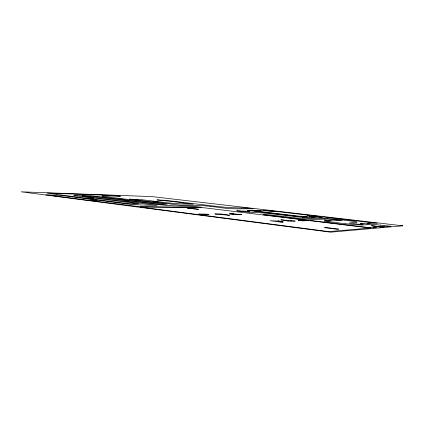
<?xml version="1.0" encoding="UTF-8"?>
<svg xmlns="http://www.w3.org/2000/svg" width="424" height="424" viewBox="0 0 424 424"><rect width="100%" height="100%" fill="white"/><g stroke="black" fill="none" stroke-linecap="round" stroke-linejoin="round"><path stroke-width="0.64" d="M238.792 214.56L241.738 214.677L230.137 213.479M290.673 220.57C302.354 221.333 288.537 221.561 286.364 220.724M233.635 214.364L229.373 213.876L233.619 213.903L230.158 213.505M229.395 215.281L214.841 213.972L220.856 213.945L229.395 215.27M286.364 220.713L288.495 220.74L280.895 219.828L291.081 220.655L290.716 220.597M278.377 220.973L283.115 221.519L279.093 221.593L283.153 222.091L280.794 222.112L270.062 220.74L278.785 221.058L278.409 220.999M97.022 200.647L89.824 200.478L138.553 206.578L201.893 207.331L193.577 206.313L174.895 205.841A13.669 0.684 4.9 0 1 156.196 204.331L93.582 196.524L89.597 196.397M93.953 200.303L97.027 200.637M93.609 198.522L86.793 198.331L129.68 203.843L138.542 203.727L77.778 196.036A13.42 0.62 4.6 0 1 77.035 195.13L89.252 195.448L117.3 198.925L123.967 199.333L120.183 199.259L161.539 204.416L167.136 204.257L105.868 196.715A12.444 0.551 4.8 0 1 104.399 195.846L120.448 196.264L113.818 195.464L47.202 193.074L56.678 194.346M90.736 198.204L93.614 198.512M210.638 206.371L227.444 208.507L236.502 208.857L253.213 208.746L247.743 208.105L233.274 207.755A12.073 0.541 5.2 0 1 217.072 206.43L166.086 200.372L156.965 199.916L182.845 202.683M89.575 196.402L82.214 195.957L121.799 200.934L128.854 201.352L124.857 201.299L157.209 205.386L142.92 205.025A14.713 0.779 4.8 0 1 122.668 203.403L60.998 195.48L45.803 194.775L86.671 200.091L93.948 200.308M263.537 212.302L251.061 210.845L247.261 210.834L249.837 211.163L243.8 211.152L236.778 210.808L251.368 212.572L255.041 212.562A13.769 0.694 5.5 0 1 272.166 213.866L300.441 217.125L303.24 217.067L263.543 212.292M383.974 226.204L387.552 226.602L391.177 226.294L380.37 225.149M380.355 225.16L373.056 224.317L363.061 224.98A14.951 0.768 5.9 0 1 345.11 223.655L324.031 221.201L330.921 220.92L324.408 220.088L332.368 220.867L342.009 220.485L328.054 218.996L314.878 219.404A14.178 0.721 5.6 0 1 297.16 218.079L267.793 214.661L263.103 214.708L368.286 227.513L373.242 227.815L376.512 227.54L373.051 227.116L377.556 226.723L382.119 227.052L371.509 225.754M137.986 199.582L129.511 199.126L150.16 201.654L158.422 202.11L153.043 201.988L157.876 202.423M371.504 225.738L383.243 226.957L384.218 226.888L380.837 226.474L384.001 226.225M306.642 220.729L302.582 220.862L298.247 220.342L302.365 220.194L306.658 220.713M56.689 194.34L83.83 197.976L90.725 198.209M254.204 210.643L260.426 210.945L254.22 210.654M316.055 216.282L311.465 216.325L309.266 216.06L312.292 215.991L307.533 215.45L316.066 216.272M368.509 222.335L377.318 223.252L366.983 223.305L370.11 223.697L366.755 223.904L363.379 223.522L360.077 223.713L363.283 224.121L359.69 224.344L349.069 223.072L356.499 222.287A13.96 0.673 5.8 0 0 347.293 220.554L342.566 219.998A13.875 0.668 5.8 0 0 325.632 218.636L312.493 218.694L302.768 217.528L310.31 217.788L314.211 217.682L311.338 217.332L318.519 217.586L322.171 217.491L319.367 217.152L324.217 217.046L368.52 222.34M182.834 202.693L179.659 202.63L193.445 204.283L182.188 203.939A12.487 0.572 5 0 1 165.164 202.555L141.431 199.672L138.001 199.577M210.643 206.382L202.736 205.571L180.539 205.2L157.887 202.428M238.834 214.586L233.317 214.295L233.645 214.353M203.218 214.613L198.649 214.062L204.85 214.099C204.209 213.781 211.396 214.798 207.961 214.496L202.889 214.539L203.218 214.602M187.509 208.168L198.443 209.281L187.509 208.168M338.606 229.119L336.508 229.188L324.519 227.646L326.666 227.566L338.606 229.103M275.081 211.481L263.564 210.67L268.403 210.691L275.07 211.486M306.976 216.452L302.142 216.547L305.259 216.913L320.47 216.606L267.152 210.373L249.614 210.299L299.349 216.214L306.976 216.441M402.8 225.822L330.513 232.177L21.2 191.823L151.94 196.593L402.8 225.822M370.369 228.059L328.727 231.589L140.169 207.05L203.79 207.739L370.369 228.059"/></g></svg>
